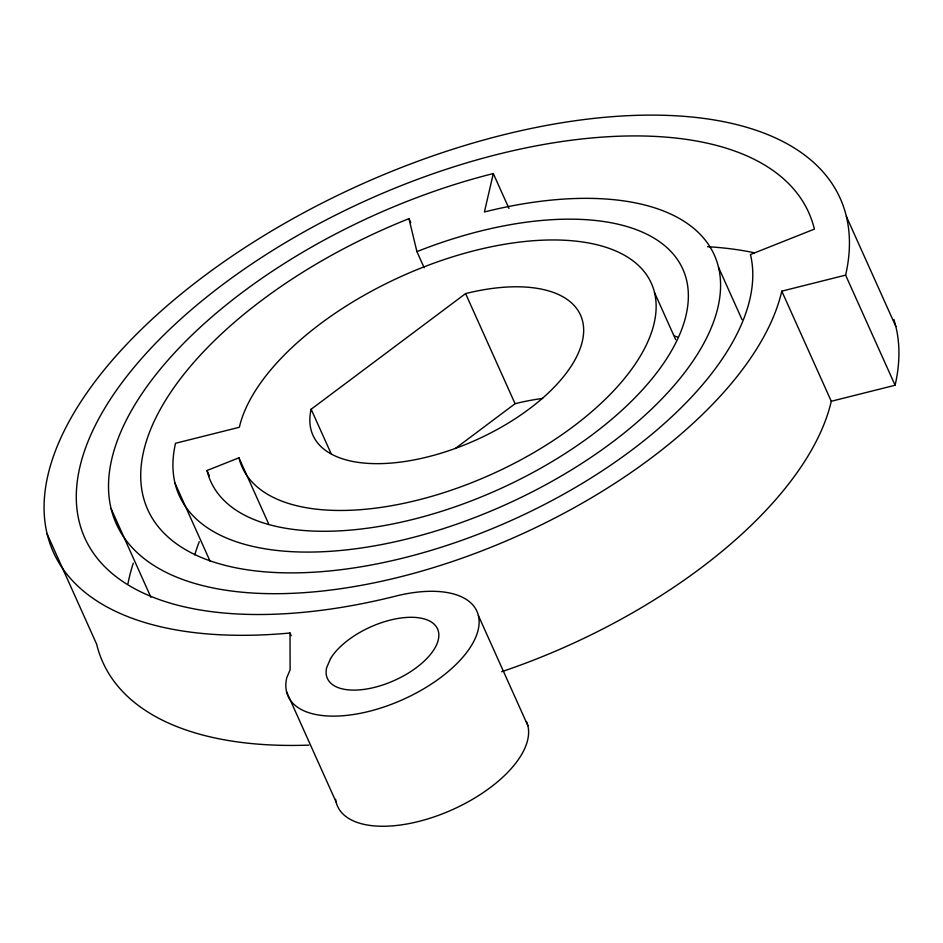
<?xml version="1.0" encoding="UTF-8"?>
<svg xmlns="http://www.w3.org/2000/svg" width="943" height="943" viewBox="0 0 943 943"><rect width="100%" height="100%" fill="white"/><g stroke="black" fill="none" stroke-linecap="round" stroke-linejoin="round"><path stroke-width="1.41" d="M501.605 671.734A362.348 175.669 -24.2 0 0 831.278 401.27L895.096 385.251L845.612 275.132L781.794 291.151A362.348 175.669 -24.2 0 1 400.209 576.88A362.348 175.669 -24.2 0 1 111.722 459.288A362.348 175.669 -24.2 0 1 493.295 173.559L484.431 211.963A293.332 142.204 -24.2 0 1 717.977 307.159A293.332 142.204 -24.2 0 1 409.085 538.465A293.332 142.204 -24.2 0 1 175.528 443.281L239.345 427.262A224.304 108.751 -24.2 0 1 560.519 240.076A224.304 108.751 -24.2 0 1 557.997 437.399A224.304 108.751 -24.2 0 1 238.956 457.803L206.988 470.51L209.405 475.873M311.143 409.25A146.66 71.102 -24.2 0 0 427.922 456.848A146.66 71.102 -24.2 0 0 582.361 341.189A146.66 71.102 -24.2 0 0 465.594 293.591L311.143 409.25L331.064 453.559M455.398 448.444L515.078 403.71A146.66 71.102 -24.2 0 1 542.626 398.453M846.366 216.407L895.85 326.526M781.794 291.151L831.278 401.27M718.483 267.223L742.023 319.606M654.548 292.636L675.671 339.645M493.295 173.559L508.984 208.474M465.594 293.591L515.078 403.71M845.612 275.132A431.364 209.134 -24.2 0 0 536.708 127.329A431.364 209.134 -24.2 0 0 63.582 432.094A431.364 209.134 -24.2 0 0 290.008 633.012L290.114 669.86L286.755 677.722A103.53 50.191 -24.2 0 0 369.184 711.328A103.53 50.191 -24.2 0 0 478.207 629.688A103.53 50.191 -24.2 0 0 395.777 596.094A396.85 192.396 -24.2 0 1 76.76 486.199A396.85 192.396 -24.2 0 1 433.238 173.689A396.85 192.396 -24.2 0 1 814.387 229.114L750.451 254.527A327.834 158.943 -24.2 0 1 484.537 531.769A327.834 158.943 -24.2 0 1 143.053 495.912A327.834 158.943 -24.2 0 1 408.967 218.67L410.783 222.689M408.967 218.67L416.924 251.628L424.173 267.741M478.396 615.59L527.88 725.709M238.956 457.803L268.531 523.601M290.008 633.012L291.21 635.7M286.578 691.82L336.073 801.939M175.021 483.205L210.03 561.097M111.085 508.619L150.915 597.249M47.15 534.033L96.634 644.152A431.364 209.134 -24.2 0 0 308.844 745.123M526.477 721.56A103.53 50.191 -24.2 0 1 445.579 812.595A103.53 50.191 -24.2 0 1 335.578 799.31M893.917 319.583A431.364 209.134 -24.2 0 1 895.096 385.251M674.658 336.144A258.818 125.478 -24.2 0 1 677.392 336.946M194.777 554.944A327.834 158.943 -24.2 0 1 199.268 541.671M128.012 583.576A396.85 192.396 -24.2 0 1 133.293 563.171M707.498 246.701A396.85 192.396 -24.2 0 1 754.294 252.771M416.924 251.628A258.818 125.478 -24.2 0 1 686.516 279.93A258.818 125.478 -24.2 0 1 476.58 498.812A258.818 125.478 -24.2 0 1 206.988 470.51M330.557 658.544L326.643 667.715A60.387 29.28 -24.2 0 0 399.054 678.241A60.387 29.28 -24.2 0 0 424.315 618.95A60.387 29.28 -24.2 0 0 330.557 658.544"/></g></svg>
